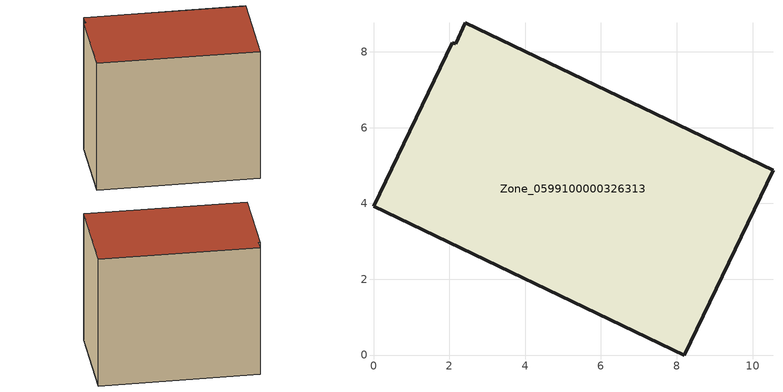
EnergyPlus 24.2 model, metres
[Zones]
Zone_0599100000326313
 floor ground (C_G): 2.17,8.21 2.42,8.76 10.54,4.87 8.2,0 0,3.93 2.07,8.24 z4.8
 wall outside (C_F): 8.2,0 10.54,4.87 2.42,8.76 2.17,8.21 2.07,8.24 0,3.93 8.2,0 z4.8:12.69
 roof outside (C_R): 2.42,8.76 2.17,8.21 2.07,8.24 0,3.93 8.2,0 10.54,4.87 z12.69
[BUILDING]
Pand.0599100000326313: North Axis=0; Terrain=City; Loads Convergence Tolerance Value=0.04; Temperature Convergence Tolerance Value=0.4; Solar Distribution=FullExterior; Maximum Number of Warmup Days=25; Minimum Number of Warmup Days=1
[Site:Location]
Rotterdam.The.Hague.AP_ZH_NLD Design_Conditions: Latitude=51.96; Longitude=4.45; Time Zone=1; Elevation=-4.5
[SITE:GROUNDTEMPERATURE:BUILDINGSURFACE]
18, 18, 18, 18, 18, 18, 18, 18, 18, 18, 18, 18
[MATERIAL] Thermal Absorptance=0.9; Solar Absorptance=0.7; Visible Absorptance=0.7
Name | Roughness | Thickness | Conductivity | Density | Specific Heat
G.TI.1992-2005 | MediumSmooth | 0.15 | 0.06 | 540 | 1210
F.TI.1992-2005 | Rough | 0.3 | 0.12 | 1920 | 840
R.TI.1992-2005 | MediumRough | 0.2 | 0.08 | 1500 | 1000
[CONSTRUCTION]
C_G: G.TI.1992-2005
C_F: F.TI.1992-2005
C_R: R.TI.1992-2005
[ZONE]
Zone_0599100000326313: Type=1; Multiplier=1; Ceiling Height=Autocalculate; Volume=Autocalculate; Floor Area=autocalculate; Part of Total Floor Area=Yes
[ZONEINFILTRATION:DESIGNFLOWRATE]
Infil_Zone_0599100000326313: Zone or ZoneList or Space or SpaceList=Zone_0599100000326313; Schedule=AlwaysOn; Design Flow Rate Calculation Method=Flow/Area; Flow Rate per Floor Area=0.0015; Constant Term Coefficient=1; Temperature Term Coefficient=0; Velocity Term Coefficient=0; Velocity Squared Term Coefficient=0
[HVACTEMPLATE:ZONE:IDEALLOADSAIRSYSTEM]
Zone_0599100000326313: Maximum Heating Supply Air Temperature=50; Minimum Cooling Supply Air Temperature=13; Maximum Heating Supply Air Humidity Ratio=0.0156; Minimum Cooling Supply Air Humidity Ratio=0.0077; Heating Limit=NoLimit; Cooling Limit=NoLimit; Dehumidification Control Type=ConstantSensibleHeatRatio; Cooling Sensible Heat Ratio=0.7; Dehumidification Setpoint=60; Humidification Control Type=None; Humidification Setpoint=30; Outdoor Air Method=None; Outdoor Air Flow Rate per Person=0.00944; Outdoor Air Flow Rate per Zone Floor Area=0; Outdoor Air Flow Rate per Zone=0; Demand Controlled Ventilation Type=None; Outdoor Air Economizer Type=NoEconomizer; Heat Recovery Type=None; Sensible Heat Recovery Effectiveness=0.7; Latent Heat Recovery Effectiveness=0.65
[ZONECONTROL:THERMOSTAT]
ThermostatControl_Zone_0599100000326313: Zone or ZoneList=Zone_0599100000326313; Control Type Schedule=DualSetpointControlType; Control 1=Thermostat_Zone_0599100000326313; Temperature Difference Between Cutout And Setpoint=0
[THERMOSTATSETPOINT:DUALSETPOINT]
Thermostat_Zone_0599100000326313: Heating Setpoint Temperature Schedule=HeatingSetpoint_Zone_0599100000326313; Cooling Setpoint Temperature Schedule=CoolingSetpoint_Zone_0599100000326313
[SCHEDULE:COMPACT]
HeatingSetpoint_Zone_0599100000326313: Through: 12/31, For: AllDays, Until: 24:00, 21
CoolingSetpoint_Zone_0599100000326313: Through: 12/31, For: AllDays, Until: 24:00, 24
DualSetpointControlType: Through: 12/31, For: AllDays, Until: 24:00, 4
AlwaysOn: Through: 12/31, For: AllDays, Until: 24:00, 1
